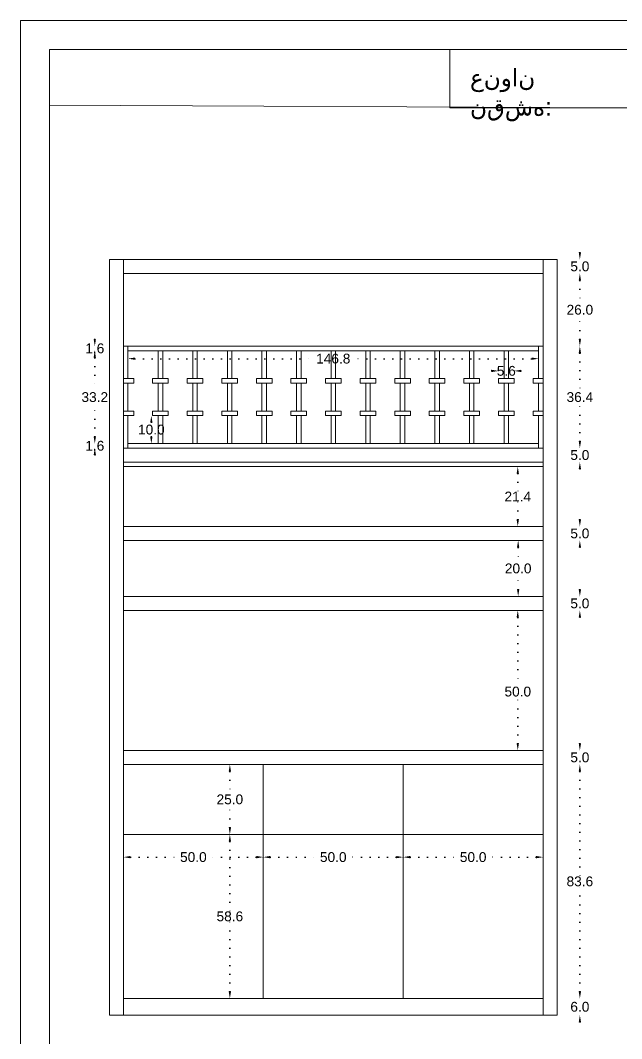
# Model space of a CAD drawing. Header units: inches. Extents: x -19 to 1866, y -551 to 977.
# Drawn here: x -18.9 to 196, y 212.9 to 576.6 of the extents above; entities that cross this region are included whole.
import ezdxf

# ---------------------------------------------------------------- set-up
doc = ezdxf.new("R2010")
doc.units = ezdxf.units.IN
doc.header["$MEASUREMENT"] = 0
doc.linetypes.add('ACAD_ISO07W100', pattern=[3, 0, -3])
doc.styles.get("Standard").update_dxf_attribs({"font": 'arial.ttf'})
doc.dimstyles.get("Standard").update_dxf_attribs({"dimtxt": 3.5, "dimasz": 2.5, "dimexe": 0.18, "dimexo": 0.0625, "dimgap": 0.09, "dimtad": 0, "dimtih": 1, "dimtoh": 1, "dimdec": 1, "dimzin": 0, "dimdsep": 46, "dimtxsty": 'Standard', "dimcen": 0.09, "dimse1": 1, "dimse2": 1, "dimadec": 0, "dimazin": 0, "dimtfac": 1, "dimtdec": 1, "dimtix": 1, "dimtofl": 0, "dimtmove": 0, "dimatfit": 3, "dimfxl": 1, "dimtolj": 1, "dimtzin": 0, "dimarcsym": 0})

# ---------------------------------------------------------------- blocks, each defined once
blk = doc.blocks.new('*D16')
at = {"color": 0, "linetype": 'ACAD_ISO07W100', "lineweight": -2, "transparency": 16777216}
for p, q in [((22.03, 455.75), (87.09, 455.75)), ((163.83, 455.75), (98.76, 455.75))]:
    blk.add_line(p, q, dxfattribs=at)
at = {"color": 0, "transparency": 16777216}
for points in [[(22.03, 456.17), (22.03, 455.34), (19.53, 455.75)], [(163.83, 456.17), (163.83, 455.34), (166.33, 455.75)]]:
    blk.add_solid(points, dxfattribs=at)
at = {"layer": 'Defpoints', "color": 0, "transparency": 16777216}
for p in [(19.53, 458.61), (166.33, 458.61), (166.33, 455.75)]:
    blk.add_point(p, dxfattribs=at)
at = {"color": 0, "lineweight": 20, "transparency": 16777216, "insert": (92.93, 455.75), "char_height": 3.5, "attachment_point": 5}
blk.add_mtext('\\A1;146.8', dxfattribs=at)
blk = doc.blocks.new('*D17')
at = {"color": 0, "linetype": 'ACAD_ISO07W100', "lineweight": -2, "transparency": 16777216}
for p, q in [((149.47, 451.38), (146.97, 451.38)), ((160.07, 451.38), (162.57, 451.38))]:
    blk.add_line(p, q, dxfattribs=at)
at = {"color": 0, "transparency": 16777216}
for points in [[(149.47, 451.79), (149.47, 450.96), (151.97, 451.38)], [(160.07, 451.79), (160.07, 450.96), (157.57, 451.38)]]:
    blk.add_solid(points, dxfattribs=at)
at = {"layer": 'Defpoints', "color": 0, "transparency": 16777216}
for p in [(157.57, 451.38), (151.97, 448.61), (157.57, 448.61)]:
    blk.add_point(p, dxfattribs=at)
at = {"color": 0, "lineweight": 20, "transparency": 16777216, "insert": (154.77, 451.38), "char_height": 3.5, "attachment_point": 5}
blk.add_mtext('\\A1;5.6', dxfattribs=at)
blk = doc.blocks.new('*D18')
at = {"color": 0, "linetype": 'ACAD_ISO07W100', "lineweight": -2, "transparency": 16777216}
for p, q in [((7.7, 427.91), (7.7, 430.41)), ((7.7, 421.31), (7.7, 418.81))]:
    blk.add_line(p, q, dxfattribs=at)
at = {"color": 0, "transparency": 16777216}
for points in [[(7.28, 427.91), (8.11, 427.91), (7.7, 425.41)], [(7.28, 421.31), (8.11, 421.31), (7.7, 423.81)]]:
    blk.add_solid(points, dxfattribs=at)
at = {"layer": 'Defpoints', "color": 0, "transparency": 16777216}
for p in [(7.7, 425.41), (17.93, 423.81), (19.53, 425.41)]:
    blk.add_point(p, dxfattribs=at)
at = {"color": 0, "lineweight": 20, "transparency": 16777216, "insert": (7.7, 424.61), "char_height": 3.5, "attachment_point": 5}
blk.add_mtext('\\A1;1.6', dxfattribs=at)
blk = doc.blocks.new('*D19')
at = {"color": 0, "linetype": 'ACAD_ISO07W100', "lineweight": -2, "transparency": 16777216}
for p, q in [((7.7, 456.11), (7.7, 443.88)), ((7.7, 427.91), (7.7, 440.13))]:
    blk.add_line(p, q, dxfattribs=at)
at = {"color": 0, "transparency": 16777216}
for points in [[(7.28, 456.11), (8.11, 456.11), (7.7, 458.61)], [(7.28, 427.91), (8.11, 427.91), (7.7, 425.41)]]:
    blk.add_solid(points, dxfattribs=at)
at = {"layer": 'Defpoints', "color": 0, "transparency": 16777216}
for p in [(7.7, 458.61), (19.53, 458.61), (19.53, 425.41)]:
    blk.add_point(p, dxfattribs=at)
at = {"color": 0, "lineweight": 20, "transparency": 16777216, "insert": (7.7, 442.01), "char_height": 3.5, "attachment_point": 5}
blk.add_mtext('\\A1;33.2', dxfattribs=at)
blk = doc.blocks.new('*D20')
at = {"color": 0, "linetype": 'ACAD_ISO07W100', "lineweight": -2, "transparency": 16777216}
for p, q in [((7.7, 462.71), (7.7, 465.21)), ((7.7, 456.11), (7.7, 453.61))]:
    blk.add_line(p, q, dxfattribs=at)
at = {"color": 0, "transparency": 16777216}
for points in [[(7.28, 462.71), (8.11, 462.71), (7.7, 460.21)], [(7.28, 456.11), (8.11, 456.11), (7.7, 458.61)]]:
    blk.add_solid(points, dxfattribs=at)
at = {"layer": 'Defpoints', "color": 0, "transparency": 16777216}
for p in [(7.7, 460.21), (17.93, 460.21), (19.53, 458.61)]:
    blk.add_point(p, dxfattribs=at)
at = {"color": 0, "lineweight": 20, "transparency": 16777216, "insert": (7.7, 459.41), "char_height": 3.5, "attachment_point": 5}
blk.add_mtext('\\A1;1.6', dxfattribs=at)
blk = doc.blocks.new('*D21')
at = {"color": 0, "linetype": 'ACAD_ISO07W100', "lineweight": -2, "transparency": 16777216}
for p, q in [((27.91, 432.91), (27.91, 432.28)), ((27.91, 427.91), (27.91, 428.53))]:
    blk.add_line(p, q, dxfattribs=at)
at = {"color": 0, "transparency": 16777216}
for points in [[(27.49, 432.91), (28.32, 432.91), (27.91, 435.41)], [(27.49, 427.91), (28.32, 427.91), (27.91, 425.41)]]:
    blk.add_solid(points, dxfattribs=at)
at = {"layer": 'Defpoints', "color": 0, "transparency": 16777216}
for p in [(27.91, 435.41), (30.37, 435.41), (30.37, 425.41)]:
    blk.add_point(p, dxfattribs=at)
at = {"color": 0, "lineweight": 20, "transparency": 16777216, "insert": (27.91, 430.41), "char_height": 3.5, "attachment_point": 5}
blk.add_mtext('\\A1;10.0', dxfattribs=at)
blk = doc.blocks.new('*D22')
at = {"color": 0, "linetype": 'ACAD_ISO07W100', "lineweight": -2, "transparency": 16777216}
for p, q in [((181.07, 229.71), (181.07, 232.21)), ((181.07, 218.71), (181.07, 216.21))]:
    blk.add_line(p, q, dxfattribs=at)
at = {"color": 0, "transparency": 16777216}
for points in [[(180.66, 229.71), (181.49, 229.71), (181.07, 227.21)], [(180.66, 218.71), (181.49, 218.71), (181.07, 221.21)]]:
    blk.add_solid(points, dxfattribs=at)
at = {"layer": 'Defpoints', "color": 0, "transparency": 16777216}
for p in [(167.93, 227.21), (172.93, 221.21), (181.07, 221.21)]:
    blk.add_point(p, dxfattribs=at)
at = {"color": 0, "lineweight": 20, "transparency": 16777216, "insert": (181.07, 224.21), "char_height": 3.5, "attachment_point": 5}
blk.add_mtext('\\A1;6.0', dxfattribs=at)
blk = doc.blocks.new('*D23')
at = {"color": 0, "linetype": 'ACAD_ISO07W100', "lineweight": -2, "transparency": 16777216}
for p, q in [((181.07, 308.31), (181.07, 270.88)), ((181.07, 229.71), (181.07, 267.13))]:
    blk.add_line(p, q, dxfattribs=at)
at = {"color": 0, "transparency": 16777216}
for points in [[(180.66, 308.31), (181.49, 308.31), (181.07, 310.81)], [(180.66, 229.71), (181.49, 229.71), (181.07, 227.21)]]:
    blk.add_solid(points, dxfattribs=at)
at = {"layer": 'Defpoints', "color": 0, "transparency": 16777216}
for p in [(167.93, 310.81), (167.93, 227.21), (181.07, 227.21)]:
    blk.add_point(p, dxfattribs=at)
at = {"color": 0, "lineweight": 20, "transparency": 16777216, "insert": (181.07, 269.01), "char_height": 3.5, "attachment_point": 5}
blk.add_mtext('\\A1;83.6', dxfattribs=at)
blk = doc.blocks.new('*D24')
at = {"color": 0, "linetype": 'ACAD_ISO07W100', "lineweight": -2, "transparency": 16777216}
for p, q in [((181.07, 318.31), (181.07, 320.81)), ((181.07, 308.31), (181.07, 305.81))]:
    blk.add_line(p, q, dxfattribs=at)
at = {"color": 0, "transparency": 16777216}
for points in [[(180.66, 318.31), (181.49, 318.31), (181.07, 315.81)], [(180.66, 308.31), (181.49, 308.31), (181.07, 310.81)]]:
    blk.add_solid(points, dxfattribs=at)
at = {"layer": 'Defpoints', "color": 0, "transparency": 16777216}
for p in [(167.93, 315.81), (167.93, 310.81), (181.07, 310.81)]:
    blk.add_point(p, dxfattribs=at)
at = {"color": 0, "lineweight": 20, "transparency": 16777216, "insert": (181.07, 313.31), "char_height": 3.5, "attachment_point": 5}
blk.add_mtext('\\A1;5.0', dxfattribs=at)
blk = doc.blocks.new('*D25')
at = {"color": 0, "linetype": 'ACAD_ISO07W100', "lineweight": -2, "transparency": 16777216}
for p, q in [((158.88, 363.31), (158.88, 338.68)), ((158.88, 318.31), (158.88, 334.93))]:
    blk.add_line(p, q, dxfattribs=at)
at = {"color": 0, "transparency": 16777216}
for points in [[(158.46, 363.31), (159.29, 363.31), (158.88, 365.81)], [(158.46, 318.31), (159.29, 318.31), (158.88, 315.81)]]:
    blk.add_solid(points, dxfattribs=at)
at = {"layer": 'Defpoints', "color": 0, "transparency": 16777216}
for p in [(158.88, 365.81), (167.93, 365.81), (167.93, 315.81)]:
    blk.add_point(p, dxfattribs=at)
at = {"color": 0, "lineweight": 20, "transparency": 16777216, "insert": (158.88, 336.81), "char_height": 3.5, "attachment_point": 5}
blk.add_mtext('\\A1;50.0', dxfattribs=at)
blk = doc.blocks.new('*D26')
at = {"color": 0, "linetype": 'ACAD_ISO07W100', "lineweight": -2, "transparency": 16777216}
for p, q in [((181.07, 373.31), (181.07, 375.81)), ((181.07, 363.31), (181.07, 360.81))]:
    blk.add_line(p, q, dxfattribs=at)
at = {"color": 0, "transparency": 16777216}
for points in [[(180.66, 373.31), (181.49, 373.31), (181.07, 370.81)], [(180.66, 363.31), (181.49, 363.31), (181.07, 365.81)]]:
    blk.add_solid(points, dxfattribs=at)
at = {"layer": 'Defpoints', "color": 0, "transparency": 16777216}
for p in [(167.93, 370.81), (167.93, 365.81), (181.07, 365.81)]:
    blk.add_point(p, dxfattribs=at)
at = {"color": 0, "lineweight": 20, "transparency": 16777216, "insert": (181.07, 368.31), "char_height": 3.5, "attachment_point": 5}
blk.add_mtext('\\A1;5.0', dxfattribs=at)
blk = doc.blocks.new('*D27')
at = {"color": 0, "linetype": 'ACAD_ISO07W100', "lineweight": -2, "transparency": 16777216}
for p, q in [((159.02, 388.31), (159.02, 382.68)), ((159.02, 373.31), (159.02, 378.93))]:
    blk.add_line(p, q, dxfattribs=at)
at = {"color": 0, "transparency": 16777216}
for points in [[(158.6, 388.31), (159.43, 388.31), (159.02, 390.81)], [(158.6, 373.31), (159.43, 373.31), (159.02, 370.81)]]:
    blk.add_solid(points, dxfattribs=at)
at = {"layer": 'Defpoints', "color": 0, "transparency": 16777216}
for p in [(159.02, 390.81), (167.93, 390.81), (167.93, 370.81)]:
    blk.add_point(p, dxfattribs=at)
at = {"color": 0, "lineweight": 20, "transparency": 16777216, "insert": (159.02, 380.81), "char_height": 3.5, "attachment_point": 5}
blk.add_mtext('\\A1;20.0', dxfattribs=at)
blk = doc.blocks.new('*D28')
at = {"color": 0, "linetype": 'ACAD_ISO07W100', "lineweight": -2, "transparency": 16777216}
for p, q in [((181.07, 398.31), (181.07, 400.81)), ((181.07, 388.31), (181.07, 385.81))]:
    blk.add_line(p, q, dxfattribs=at)
at = {"color": 0, "transparency": 16777216}
for points in [[(180.66, 398.31), (181.49, 398.31), (181.07, 395.81)], [(180.66, 388.31), (181.49, 388.31), (181.07, 390.81)]]:
    blk.add_solid(points, dxfattribs=at)
at = {"layer": 'Defpoints', "color": 0, "transparency": 16777216}
for p in [(167.93, 395.81), (167.93, 390.81), (181.07, 390.81)]:
    blk.add_point(p, dxfattribs=at)
at = {"color": 0, "lineweight": 20, "transparency": 16777216, "insert": (181.07, 393.31), "char_height": 3.5, "attachment_point": 5}
blk.add_mtext('\\A1;5.0', dxfattribs=at)
blk = doc.blocks.new('*D29')
at = {"color": 0, "linetype": 'ACAD_ISO07W100', "lineweight": -2, "transparency": 16777216}
for p, q in [((158.88, 414.71), (158.88, 408.35)), ((158.88, 398.31), (158.88, 404.66))]:
    blk.add_line(p, q, dxfattribs=at)
at = {"color": 0, "transparency": 16777216}
for points in [[(158.46, 414.71), (159.29, 414.71), (158.88, 417.21)], [(158.46, 398.31), (159.29, 398.31), (158.88, 395.81)]]:
    blk.add_solid(points, dxfattribs=at)
at = {"layer": 'Defpoints', "color": 0, "transparency": 16777216}
for p in [(158.88, 417.21), (167.93, 417.21), (167.93, 395.81)]:
    blk.add_point(p, dxfattribs=at)
at = {"color": 0, "lineweight": 20, "transparency": 16777216, "insert": (158.88, 406.51), "char_height": 3.5, "attachment_point": 5}
blk.add_mtext('\\A1;21.4', dxfattribs=at)
blk = doc.blocks.new('*D30')
at = {"color": 0, "linetype": 'ACAD_ISO07W100', "lineweight": -2, "transparency": 16777216}
for p, q in [((181.07, 426.31), (181.07, 428.81)), ((181.07, 416.31), (181.07, 413.81))]:
    blk.add_line(p, q, dxfattribs=at)
at = {"color": 0, "transparency": 16777216}
for points in [[(180.66, 426.31), (181.49, 426.31), (181.07, 423.81)], [(180.66, 416.31), (181.49, 416.31), (181.07, 418.81)]]:
    blk.add_solid(points, dxfattribs=at)
at = {"layer": 'Defpoints', "color": 0, "transparency": 16777216}
for p in [(167.93, 423.81), (167.93, 418.81), (181.07, 418.81)]:
    blk.add_point(p, dxfattribs=at)
at = {"color": 0, "lineweight": 20, "transparency": 16777216, "insert": (181.07, 421.31), "char_height": 3.5, "attachment_point": 5}
blk.add_mtext('\\A1;5.0', dxfattribs=at)
blk = doc.blocks.new('*D31')
at = {"color": 0, "linetype": 'ACAD_ISO07W100', "lineweight": -2, "transparency": 16777216}
for p, q in [((181.07, 457.71), (181.07, 443.88)), ((181.07, 426.31), (181.07, 440.13))]:
    blk.add_line(p, q, dxfattribs=at)
at = {"color": 0, "transparency": 16777216}
for points in [[(180.66, 457.71), (181.49, 457.71), (181.07, 460.21)], [(180.66, 426.31), (181.49, 426.31), (181.07, 423.81)]]:
    blk.add_solid(points, dxfattribs=at)
at = {"layer": 'Defpoints', "color": 0, "transparency": 16777216}
for p in [(167.93, 460.21), (181.07, 460.21), (167.93, 423.81)]:
    blk.add_point(p, dxfattribs=at)
at = {"color": 0, "lineweight": 20, "transparency": 16777216, "insert": (181.07, 442.01), "char_height": 3.5, "attachment_point": 5}
blk.add_mtext('\\A1;36.4', dxfattribs=at)
blk = doc.blocks.new('*D32')
at = {"color": 0, "linetype": 'ACAD_ISO07W100', "lineweight": -2, "transparency": 16777216}
for p, q in [((181.07, 483.71), (181.07, 475.08)), ((181.07, 462.71), (181.07, 471.33))]:
    blk.add_line(p, q, dxfattribs=at)
at = {"color": 0, "transparency": 16777216}
for points in [[(180.66, 483.71), (181.49, 483.71), (181.07, 486.21)], [(180.66, 462.71), (181.49, 462.71), (181.07, 460.21)]]:
    blk.add_solid(points, dxfattribs=at)
at = {"layer": 'Defpoints', "color": 0, "transparency": 16777216}
for p in [(167.93, 486.21), (181.07, 486.21), (167.93, 460.21)]:
    blk.add_point(p, dxfattribs=at)
at = {"color": 0, "lineweight": 20, "transparency": 16777216, "insert": (181.07, 473.21), "char_height": 3.5, "attachment_point": 5}
blk.add_mtext('\\A1;26.0', dxfattribs=at)
blk = doc.blocks.new('*D33')
at = {"color": 0, "linetype": 'ACAD_ISO07W100', "lineweight": -2, "transparency": 16777216}
for p, q in [((181.07, 493.71), (181.07, 496.21)), ((181.07, 483.71), (181.07, 481.21))]:
    blk.add_line(p, q, dxfattribs=at)
at = {"color": 0, "transparency": 16777216}
for points in [[(180.66, 493.71), (181.49, 493.71), (181.07, 491.21)], [(180.66, 483.71), (181.49, 483.71), (181.07, 486.21)]]:
    blk.add_solid(points, dxfattribs=at)
at = {"layer": 'Defpoints', "color": 0, "transparency": 16777216}
for p in [(172.93, 491.21), (181.07, 491.21), (167.93, 486.21)]:
    blk.add_point(p, dxfattribs=at)
at = {"color": 0, "lineweight": 20, "transparency": 16777216, "insert": (181.07, 488.71), "char_height": 3.5, "attachment_point": 5}
blk.add_mtext('\\A1;5.0', dxfattribs=at)
blk = doc.blocks.new('*D58')
at = {"color": 0, "linetype": 'ACAD_ISO07W100', "lineweight": -2, "transparency": 16777216}
for p, q in [((55.97, 283.31), (55.97, 258.38)), ((55.97, 229.71), (55.97, 254.63))]:
    blk.add_line(p, q, dxfattribs=at)
at = {"color": 0, "transparency": 16777216}
for points in [[(55.56, 283.31), (56.39, 283.31), (55.97, 285.81)], [(55.56, 229.71), (56.39, 229.71), (55.97, 227.21)]]:
    blk.add_solid(points, dxfattribs=at)
at = {"layer": 'Defpoints', "color": 0, "transparency": 16777216}
for p in [(17.93, 285.81), (55.97, 285.81), (17.93, 227.21)]:
    blk.add_point(p, dxfattribs=at)
at = {"color": 0, "lineweight": 20, "transparency": 16777216, "insert": (55.97, 256.51), "char_height": 3.5, "attachment_point": 5}
blk.add_mtext('\\A1;58.6', dxfattribs=at)
blk = doc.blocks.new('*D59')
at = {"color": 0, "linetype": 'ACAD_ISO07W100', "lineweight": -2, "transparency": 16777216}
for p, q in [((55.97, 308.31), (55.97, 300.18)), ((55.97, 288.31), (55.97, 296.43))]:
    blk.add_line(p, q, dxfattribs=at)
at = {"color": 0, "transparency": 16777216}
for points in [[(55.56, 308.31), (56.39, 308.31), (55.97, 310.81)], [(55.56, 288.31), (56.39, 288.31), (55.97, 285.81)]]:
    blk.add_solid(points, dxfattribs=at)
at = {"layer": 'Defpoints', "color": 0, "transparency": 16777216}
for p in [(17.93, 310.81), (55.97, 310.81), (17.93, 285.81)]:
    blk.add_point(p, dxfattribs=at)
at = {"color": 0, "lineweight": 20, "transparency": 16777216, "insert": (55.97, 298.31), "char_height": 3.5, "attachment_point": 5}
blk.add_mtext('\\A1;25.0', dxfattribs=at)
blk = doc.blocks.new('*D100')
at = {"color": 0, "linetype": 'ACAD_ISO07W100', "lineweight": -2, "transparency": 16777216}
for p, q in [((20.43, 277.69), (38.3, 277.69)), ((65.43, 277.69), (47.56, 277.69))]:
    blk.add_line(p, q, dxfattribs=at)
at = {"color": 0, "transparency": 16777216}
for points in [[(20.43, 278.11), (20.43, 277.27), (17.93, 277.69)], [(65.43, 278.11), (65.43, 277.27), (67.93, 277.69)]]:
    blk.add_solid(points, dxfattribs=at)
at = {"layer": 'Defpoints', "color": 0, "transparency": 16777216}
for p in [(67.93, 300.81), (67.93, 277.69), (17.93, 221.21)]:
    blk.add_point(p, dxfattribs=at)
at = {"color": 0, "lineweight": 20, "transparency": 16777216, "insert": (42.93, 277.69), "char_height": 3.5, "attachment_point": 5}
blk.add_mtext('\\A1;50.0', dxfattribs=at)
blk = doc.blocks.new('*D101')
at = {"color": 0, "linetype": 'ACAD_ISO07W100', "lineweight": -2, "transparency": 16777216}
for p, q in [((70.43, 277.69), (88.3, 277.69)), ((115.43, 277.69), (97.56, 277.69))]:
    blk.add_line(p, q, dxfattribs=at)
at = {"color": 0, "transparency": 16777216}
for points in [[(70.43, 278.11), (70.43, 277.27), (67.93, 277.69)], [(115.43, 278.11), (115.43, 277.27), (117.93, 277.69)]]:
    blk.add_solid(points, dxfattribs=at)
at = {"layer": 'Defpoints', "color": 0, "transparency": 16777216}
for p in [(67.93, 300.81), (117.93, 300.81), (117.93, 277.69)]:
    blk.add_point(p, dxfattribs=at)
at = {"color": 0, "lineweight": 20, "transparency": 16777216, "insert": (92.93, 277.69), "char_height": 3.5, "attachment_point": 5}
blk.add_mtext('\\A1;50.0', dxfattribs=at)
blk = doc.blocks.new('*D102')
at = {"color": 0, "linetype": 'ACAD_ISO07W100', "lineweight": -2, "transparency": 16777216}
for p, q in [((120.43, 277.69), (138.3, 277.69)), ((165.43, 277.69), (147.56, 277.69))]:
    blk.add_line(p, q, dxfattribs=at)
at = {"color": 0, "transparency": 16777216}
for points in [[(120.43, 278.11), (120.43, 277.27), (117.93, 277.69)], [(165.43, 278.11), (165.43, 277.27), (167.93, 277.69)]]:
    blk.add_solid(points, dxfattribs=at)
at = {"layer": 'Defpoints', "color": 0, "transparency": 16777216}
for p in [(117.93, 300.81), (167.93, 277.69), (167.93, 221.21)]:
    blk.add_point(p, dxfattribs=at)
at = {"color": 0, "lineweight": 20, "transparency": 16777216, "insert": (142.93, 277.69), "char_height": 3.5, "attachment_point": 5}
blk.add_mtext('\\A1;50.0', dxfattribs=at)

msp = doc.modelspace()

# ---------------------------------------------------------------- linework, layer by layer
at = {"lineweight": 20}
for p, q in [((195.78, 545.34), (-8.49, 546.32)), ((12.93, 491.21), (12.93, 221.21)), ((12.93, 491.21), (172.93, 491.21)), ((17.93, 491.21), (17.93, 221.21)), ((167.93, 491.21), (167.93, 221.21)), ((172.93, 491.21), (172.93, 221.21)), ((17.93, 486.21), (167.93, 486.21)), ((17.93, 460.21), (167.93, 460.21)), ((17.93, 460.21), (19.53, 460.21)), ((19.53, 460.21), (19.53, 448.61)), ((19.53, 458.61), (166.33, 458.61)), ((30.37, 458.61), (30.37, 448.61)), ((31.97, 458.61), (31.97, 448.61)), ((42.73, 458.61), (42.73, 448.61)), ((44.33, 458.61), (44.33, 448.61)), ((55.09, 458.61), (55.09, 448.61)), ((56.69, 458.61), (56.69, 448.61)), ((67.45, 458.61), (67.45, 448.61)), ((69.05, 458.61), (69.05, 448.61)), ((79.81, 458.61), (79.81, 448.61)), ((81.41, 458.61), (81.41, 448.61)), ((92.17, 458.61), (92.17, 448.61)), ((93.77, 458.61), (93.77, 448.61)), ((104.53, 458.61), (104.53, 448.61)), ((106.13, 458.61), (106.13, 448.61)), ((116.89, 458.61), (116.89, 448.61)), ((118.49, 458.61), (118.49, 448.61)), ((129.25, 458.61), (129.25, 448.61)), ((130.85, 458.61), (130.85, 448.61)), ((141.61, 458.61), (141.61, 448.61)), ((143.21, 458.61), (143.21, 448.61)), ((153.97, 458.61), (153.97, 448.61)), ((155.57, 458.61), (155.57, 448.61)), ((167.93, 460.21), (166.33, 460.21)), ((166.33, 460.21), (166.33, 448.61)), ((17.93, 448.61), (21.61, 448.61)), ((21.61, 448.61), (21.61, 447.01)), ((28.37, 448.61), (33.97, 448.61)), ((28.37, 448.61), (28.37, 447.01)), ((33.97, 448.61), (33.97, 447.01)), ((40.73, 448.61), (46.33, 448.61)), ((40.73, 448.61), (40.73, 447.01)), ((46.33, 448.61), (46.33, 447.01)), ((53.09, 448.61), (58.69, 448.61)), ((53.09, 448.61), (53.09, 447.01)), ((58.69, 448.61), (58.69, 447.01)), ((65.45, 448.61), (71.05, 448.61)), ((65.45, 448.61), (65.45, 447.01)), ((71.05, 448.61), (71.05, 447.01)), ((77.81, 448.61), (83.41, 448.61)), ((77.81, 448.61), (77.81, 447.01)), ((83.41, 448.61), (83.41, 447.01)), ((90.17, 448.61), (95.77, 448.61)), ((90.17, 448.61), (90.17, 447.01)), ((95.77, 448.61), (95.77, 447.01)), ((102.53, 448.61), (108.13, 448.61)), ((102.53, 448.61), (102.53, 447.01)), ((108.13, 448.61), (108.13, 447.01)), ((114.89, 448.61), (120.49, 448.61)), ((114.89, 448.61), (114.89, 447.01)), ((120.49, 448.61), (120.49, 447.01)), ((127.25, 448.61), (132.85, 448.61)), ((127.25, 448.61), (127.25, 447.01)), ((132.85, 448.61), (132.85, 447.01)), ((139.61, 448.61), (145.21, 448.61)), ((139.61, 448.61), (139.61, 447.01)), ((145.21, 448.61), (145.21, 447.01)), ((151.97, 448.61), (157.57, 448.61)), ((151.97, 448.61), (151.97, 447.01)), ((157.57, 448.61), (157.57, 447.01)), ((164.33, 448.61), (164.33, 447.01)), ((164.33, 448.61), (167.93, 448.61)), ((17.93, 447.01), (21.61, 447.01)), ((19.53, 447.01), (19.53, 437.01)), ((28.37, 447.01), (33.97, 447.01)), ((30.37, 447.01), (30.37, 437.01)), ((31.97, 447.01), (31.97, 437.01)), ((40.73, 447.01), (46.33, 447.01)), ((42.73, 447.01), (42.73, 437.01)), ((44.33, 447.01), (44.33, 437.01)), ((53.09, 447.01), (58.69, 447.01)), ((55.09, 447.01), (55.09, 437.01)), ((56.69, 447.01), (56.69, 437.01)), ((65.45, 447.01), (71.05, 447.01)), ((67.45, 447.01), (67.45, 437.01)), ((69.05, 447.01), (69.05, 437.01)), ((77.81, 447.01), (83.41, 447.01)), ((79.81, 447.01), (79.81, 437.01)), ((81.41, 447.01), (81.41, 437.01)), ((90.17, 447.01), (95.77, 447.01)), ((92.17, 447.01), (92.17, 437.01)), ((93.77, 447.01), (93.77, 437.01)), ((102.53, 447.01), (108.13, 447.01)), ((104.53, 447.01), (104.53, 437.01)), ((106.13, 447.01), (106.13, 437.01)), ((114.89, 447.01), (120.49, 447.01)), ((116.89, 447.01), (116.89, 437.01)), ((118.49, 447.01), (118.49, 437.01)), ((127.25, 447.01), (132.85, 447.01)), ((129.25, 447.01), (129.25, 437.01)), ((130.85, 447.01), (130.85, 437.01)), ((139.61, 447.01), (145.21, 447.01)), ((141.61, 447.01), (141.61, 437.01)), ((143.21, 447.01), (143.21, 437.01)), ((151.97, 447.01), (157.57, 447.01)), ((153.97, 447.01), (153.97, 437.01)), ((155.57, 447.01), (155.57, 437.01)), ((164.33, 447.01), (167.93, 447.01)), ((166.33, 447.01), (166.33, 437.01)), ((17.93, 437.01), (21.61, 437.01)), ((21.61, 437.01), (21.61, 435.41)), ((28.37, 437.01), (33.97, 437.01)), ((28.37, 437.01), (28.37, 435.41)), ((33.97, 437.01), (33.97, 435.41)), ((40.73, 437.01), (46.33, 437.01)), ((40.73, 437.01), (40.73, 435.41)), ((46.33, 437.01), (46.33, 435.41)), ((53.09, 437.01), (58.69, 437.01)), ((53.09, 437.01), (53.09, 435.41)), ((58.69, 437.01), (58.69, 435.41)), ((65.45, 437.01), (71.05, 437.01)), ((65.45, 437.01), (65.45, 435.41)), ((71.05, 437.01), (71.05, 435.41)), ((77.81, 437.01), (83.41, 437.01)), ((77.81, 437.01), (77.81, 435.41)), ((83.41, 437.01), (83.41, 435.41)), ((90.17, 437.01), (95.77, 437.01)), ((90.17, 437.01), (90.17, 435.41)), ((95.77, 437.01), (95.77, 435.41)), ((102.53, 437.01), (108.13, 437.01)), ((102.53, 437.01), (102.53, 435.41)), ((108.13, 437.01), (108.13, 435.41)), ((114.89, 437.01), (120.49, 437.01)), ((114.89, 437.01), (114.89, 435.41)), ((120.49, 437.01), (120.49, 435.41)), ((127.25, 437.01), (132.85, 437.01)), ((127.25, 437.01), (127.25, 435.41)), ((132.85, 437.01), (132.85, 435.41)), ((139.61, 437.01), (145.21, 437.01)), ((139.61, 437.01), (139.61, 435.41)), ((145.21, 437.01), (145.21, 435.41)), ((151.97, 437.01), (157.57, 437.01)), ((151.97, 437.01), (151.97, 435.41)), ((157.57, 437.01), (157.57, 435.41)), ((164.33, 437.01), (167.93, 437.01)), ((164.33, 437.01), (164.33, 435.41)), ((17.93, 435.41), (21.61, 435.41)), ((19.53, 435.41), (19.53, 423.81)), ((28.37, 435.41), (33.97, 435.41)), ((30.37, 435.41), (30.37, 425.41)), ((31.97, 435.41), (31.97, 425.41)), ((40.73, 435.41), (46.33, 435.41)), ((42.73, 435.41), (42.73, 425.41)), ((44.33, 435.41), (44.33, 425.41)), ((53.09, 435.41), (58.69, 435.41)), ((55.09, 435.41), (55.09, 425.41)), ((56.69, 435.41), (56.69, 425.41)), ((65.45, 435.41), (71.05, 435.41)), ((67.45, 435.41), (67.45, 425.41)), ((69.05, 435.41), (69.05, 425.41)), ((77.81, 435.41), (83.41, 435.41)), ((79.81, 435.41), (79.81, 425.41)), ((81.41, 435.41), (81.41, 425.41)), ((90.17, 435.41), (95.77, 435.41)), ((92.17, 435.41), (92.17, 425.41)), ((93.77, 435.41), (93.77, 425.41)), ((102.53, 435.41), (108.13, 435.41)), ((104.53, 435.41), (104.53, 425.41)), ((106.13, 435.41), (106.13, 425.41)), ((114.89, 435.41), (120.49, 435.41)), ((116.89, 435.41), (116.89, 425.41)), ((118.49, 435.41), (118.49, 425.41)), ((127.25, 435.41), (132.85, 435.41)), ((129.25, 435.41), (129.25, 425.41)), ((130.85, 435.41), (130.85, 425.41)), ((139.61, 435.41), (145.21, 435.41)), ((141.61, 435.41), (141.61, 425.41)), ((143.21, 435.41), (143.21, 425.41)), ((151.97, 435.41), (157.57, 435.41)), ((153.97, 435.41), (153.97, 425.41)), ((155.57, 435.41), (155.57, 425.41)), ((164.33, 435.41), (167.93, 435.41)), ((166.33, 435.41), (166.33, 423.81)), ((17.93, 423.81), (167.93, 423.81)), ((19.53, 425.41), (166.33, 425.41)), ((17.93, 418.81), (167.93, 418.81)), ((17.93, 417.21), (167.93, 417.21)), ((17.93, 395.81), (167.93, 395.81)), ((17.93, 390.81), (167.93, 390.81)), ((17.93, 370.81), (167.93, 370.81)), ((17.93, 365.81), (167.93, 365.81)), ((17.93, 315.81), (167.93, 315.81)), ((17.93, 310.81), (167.93, 310.81)), ((67.93, 310.81), (67.93, 227.21)), ((117.93, 310.81), (117.93, 227.21)), ((17.93, 285.81), (167.93, 285.81)), ((17.93, 227.21), (167.93, 227.21)), ((12.93, 221.21), (172.93, 221.21))]:
    msp.add_line(p, q, dxfattribs=at)
for points in [[(-18.91, 576.6), (-18.91, -42.46), (418.81, -42.46), (418.81, 576.6)], [(-8.49, 566.18), (-8.49, -22.07), (408.39, -22.07), (408.39, 566.18)], [(134.65, 545.34), (408.39, 545.34), (408.39, 566.18), (134.65, 566.18)]]:
    msp.add_lwpolyline(points, close=True, dxfattribs=at)

# ---------------------------------------------------------------- texts
at = {"lineweight": 20, "insert": (141.82, 559.29), "char_height": 6.2531, "attachment_point": 1}
msp.add_mtext_dynamic_manual_height_columns('{\\fArial|b0|i0|c178|p34;عنوان نقشه}:', width=46.3891, gutter_width=283.46, heights=[0], dxfattribs=at)

# ---------------------------------------------------------------- dimensions: what is measured, and where the dimension line sits
at = {"lineweight": 20}
for base, p1, p2, picture, middle in [((181.07, 491.21), (167.93, 486.21), (172.93, 491.21), '*D33', (181.07, 488.71)), ((181.07, 486.21), (167.93, 460.21), (167.93, 486.21), '*D32', (181.07, 473.21)), ((7.7, 460.21), (19.53, 458.61), (17.93, 460.21), '*D20', (7.7, 459.41)), ((7.7, 458.61), (19.53, 425.41), (19.53, 458.61), '*D19', (7.7, 442.01)), ((181.07, 460.21), (167.93, 423.81), (167.93, 460.21), '*D31', (181.07, 442.01)), ((27.91, 435.41), (30.37, 425.41), (30.37, 435.41), '*D21', (27.91, 430.41)), ((7.7, 425.41), (17.93, 423.81), (19.53, 425.41), '*D18', (7.7, 424.61)), ((181.07, 418.81), (167.93, 423.81), (167.93, 418.81), '*D30', (181.07, 421.31)), ((181.07, 390.81), (167.93, 395.81), (167.93, 390.81), '*D28', (181.07, 393.31)), ((181.07, 365.81), (167.93, 370.81), (167.93, 365.81), '*D26', (181.07, 368.31)), ((181.07, 310.81), (167.93, 315.81), (167.93, 310.81), '*D24', (181.07, 313.31)), ((55.97, 310.81), (17.93, 285.81), (17.93, 310.81), '*D59', (55.97, 298.31)), ((181.07, 227.21), (167.93, 310.81), (167.93, 227.21), '*D23', (181.07, 269.01)), ((55.97, 285.81), (17.93, 227.21), (17.93, 285.81), '*D58', (55.97, 256.51)), ((181.07, 221.21), (167.93, 227.21), (172.93, 221.21), '*D22', (181.07, 224.21))]:
    dim = msp.add_linear_dim(base=base, p1=p1, p2=p2, angle=270, dimstyle='Standard', dxfattribs=at)
    dim.commit()
    dim.dimension.update_dxf_attribs({"geometry": picture, "text_midpoint": middle})
dim = msp.add_linear_dim(base=(166.33, 455.75), p1=(19.53, 458.61), p2=(166.33, 458.61), dimstyle='Standard', dxfattribs=at)
dim.commit()
dim.dimension.update_dxf_attribs({"geometry": '*D16', "text_midpoint": (92.93, 455.75), "dimtype": 160})
for base, p1, p2, picture, middle in [((157.57, 451.38), (151.97, 448.61), (157.57, 448.61), '*D17', (154.77, 451.38)), ((67.93, 277.69), (17.93, 221.21), (67.93, 300.81), '*D100', (42.93, 277.69)), ((117.93, 277.69), (67.93, 300.81), (117.93, 300.81), '*D101', (92.93, 277.69)), ((167.93, 277.69), (117.93, 300.81), (167.93, 221.21), '*D102', (142.93, 277.69))]:
    dim = msp.add_linear_dim(base=base, p1=p1, p2=p2, dimstyle='Standard', dxfattribs=at)
    dim.commit()
    dim.dimension.update_dxf_attribs({"geometry": picture, "text_midpoint": middle})
for base, p1, p2, picture, middle in [((158.88, 417.21), (167.93, 395.81), (167.93, 417.21), '*D29', (158.88, 406.51)), ((159.02, 390.81), (167.93, 370.81), (167.93, 390.81), '*D27', (159.02, 380.81)), ((158.88, 365.81), (167.93, 315.81), (167.93, 365.81), '*D25', (158.88, 336.81))]:
    dim = msp.add_linear_dim(base=base, p1=p1, p2=p2, angle=270, dimstyle='Standard', dxfattribs=at)
    dim.commit()
    dim.dimension.update_dxf_attribs({"geometry": picture, "text_midpoint": middle, "dimtype": 160})

doc.saveas('drawing.dxf')
